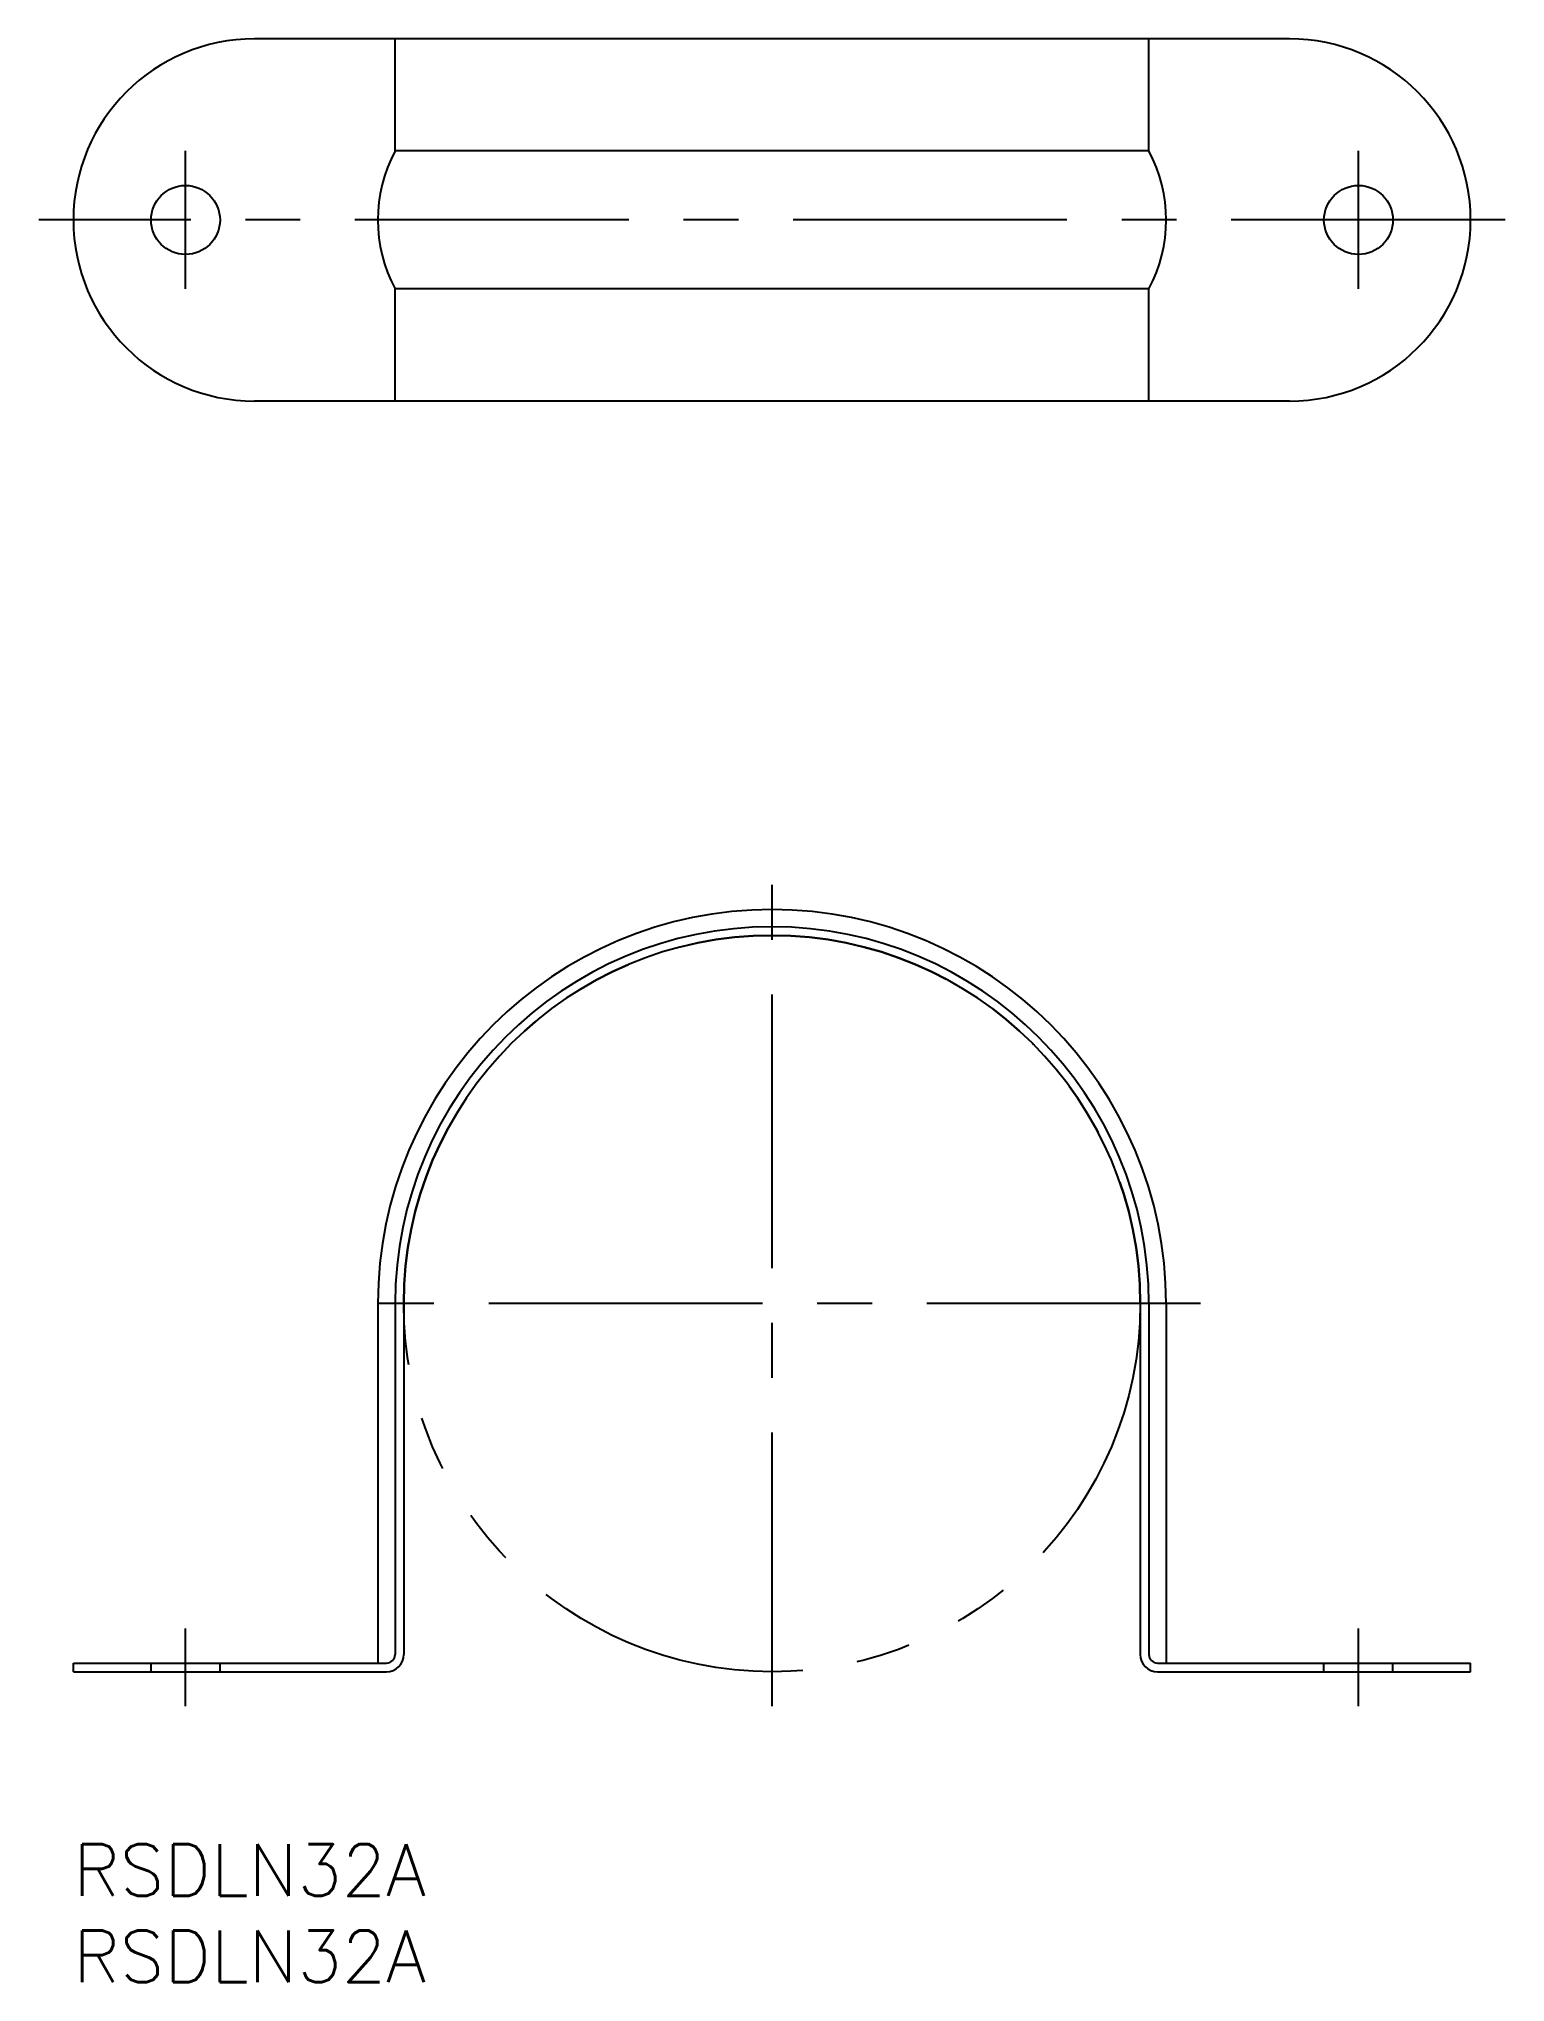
# Model space of a CAD drawing. Extents: x -2 to 83, y -8 to 105.
import ezdxf

# ---------------------------------------------------------------- set-up
doc = ezdxf.new("R2010")
doc.units = 0
doc.header["$LTSCALE"] = 0.5
for name, pattern in [('CENTER', [50.8, 31.75, -6.35, 6.35, -6.35]), ('DASHED', [19.05, 12.7, -6.35]), ('PHANTOM', [63.5, 31.75, -6.35, 6.35, -6.35, 6.35, -6.35])]:
    doc.linetypes.add(name, pattern=pattern)
for name, color, linetype in [('MSM_CENTER', 1, 'CENTER'), ('MSM_CONTINUOUS', 7, 'CONTINUOUS'), ('MSM_DASHED', 4, 'DASHED'), ('MSM_IMAGINARY', 6, 'PHANTOM'), ('MSM_PART_NUMBER', 7, 'CONTINUOUS')]:
    doc.layers.add(name, color=color, linetype=linetype)
doc.styles.get("Standard").update_dxf_attribs({"font": 'txt.shx', "height": 3, "bigfont": 'bigfont.shx'})

# ---------------------------------------------------------------- blocks, each defined once
blk = doc.blocks.new('*U3')
at = {"layer": 'MSM_PART_NUMBER'}
blk.add_text('RSDLN32A', height=3, dxfattribs=at).set_placement((0, -3))
blk = doc.blocks.new('*U4')
at = {"layer": 'MSM_PART_NUMBER'}
blk.add_text('RSDLN32A', height=3, dxfattribs=at).set_placement((0, -8))

msp = doc.modelspace()

# ---------------------------------------------------------------- linework, layer by layer
at = {"layer": 'MSM_CENTER'}
for p, q in [((6.5, 90.19), (6.5, 98.19)), ((74.5, 90.19), (74.5, 98.19)), ((83, 94.19), (-2, 94.19)), ((40.5, 8), (40.5, 56.2)), ((65.35, 31.35), (15.65, 31.35)), ((6.5, 8), (6.5, 12.5)), ((74.5, 8), (74.5, 12.5))]:
    msp.add_line(p, q, dxfattribs=at)
at = {"layer": 'MSM_CONTINUOUS'}
for p, q in [((70.5, 104.69), (10.5, 104.69)), ((18.65, 98.19), (18.65, 104.69)), ((62.35, 98.19), (62.35, 104.69)), ((62.35, 98.19), (18.65, 98.19)), ((18.65, 83.69), (18.65, 90.19)), ((62.35, 90.19), (18.65, 90.19)), ((62.35, 83.69), (62.35, 90.19)), ((70.5, 83.69), (10.5, 83.69)), ((17.65, 31.35), (17.65, 10.5)), ((18.65, 31.35), (18.65, 11)), ((19.15, 31.35), (19.15, 11)), ((61.85, 31.35), (61.85, 11)), ((62.35, 31.35), (62.35, 11)), ((63.35, 31.35), (63.35, 10.5)), ((0, 10.5), (18.15, 10.5)), ((0, 10), (0, 10.5)), ((62.85, 10.5), (81, 10.5)), ((81, 10), (81, 10.5)), ((0, 10), (18.15, 10)), ((62.85, 10), (81, 10))]:
    msp.add_line(p, q, dxfattribs=at)
for centre in [(6.5, 94.19), (74.5, 94.19)]:
    msp.add_circle(centre, 2, dxfattribs=at)
for centre, radius, start, end in [((10.5, 94.19), 10.5, 90, 270), ((70.5, 94.19), 10.5, 270, 90), ((26.15, 94.19), 8.5, 151.9275, 208.0725), ((54.85, 94.19), 8.5, 331.9275, 28.0725), ((40.5, 31.35), 22.85, 0, 180), ((40.5, 31.35), 21.85, 0, 180), ((40.5, 31.35), 21.35, 0, 180), ((18.15, 11), 0.5, 270, 0), ((18.15, 11), 1, 270, 0), ((62.85, 11), 1, 180, 270), ((62.85, 11), 0.5, 180, 270)]:
    msp.add_arc(centre, radius, start, end, dxfattribs=at)
at = {"layer": 'MSM_DASHED'}
for p, q in [((4.5, 10), (4.5, 10.5)), ((8.5, 10), (8.5, 10.5)), ((72.5, 10), (72.5, 10.5)), ((76.5, 10), (76.5, 10.5))]:
    msp.add_line(p, q, dxfattribs=at)
at = {"layer": 'MSM_IMAGINARY'}
msp.add_circle((40.5, 31.35), 21.35, dxfattribs=at)

# ---------------------------------------------------------------- block references
at = {"layer": 'MSM_CONTINUOUS'}
for name in ['*U3', '*U4']:
    msp.add_blockref(name, (0, 0), dxfattribs=at)

doc.saveas('drawing.dxf')
